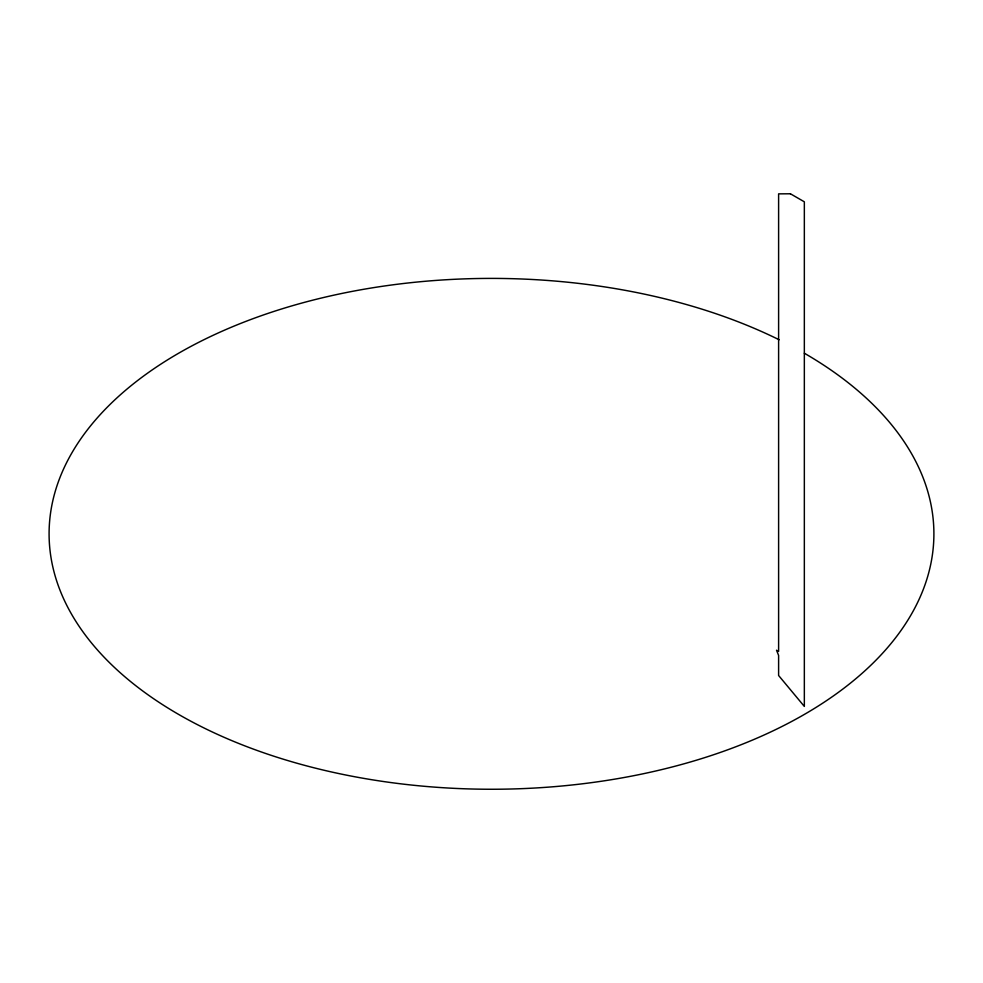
<?xml version="1.0" encoding="UTF-8"?>
<svg xmlns="http://www.w3.org/2000/svg" width="983" height="983" viewBox="0 0 983 983"><rect width="100%" height="100%" fill="white"/><g stroke="black" fill="none" stroke-linecap="round" stroke-linejoin="round"><path stroke-width="1.47" d="M804.34 353.216A442.411 255.433 0 0 1 617.017 778.757A442.411 255.433 0 0 1 58.808 480.564A442.411 255.433 0 0 1 779.15 339.762M790.43 193.786L778.61 193.86L778.61 651.434L776.533 650.23L778.61 655.44L778.61 675.505L804.34 706.421L804.34 201.81L790.43 193.786"/></g></svg>
